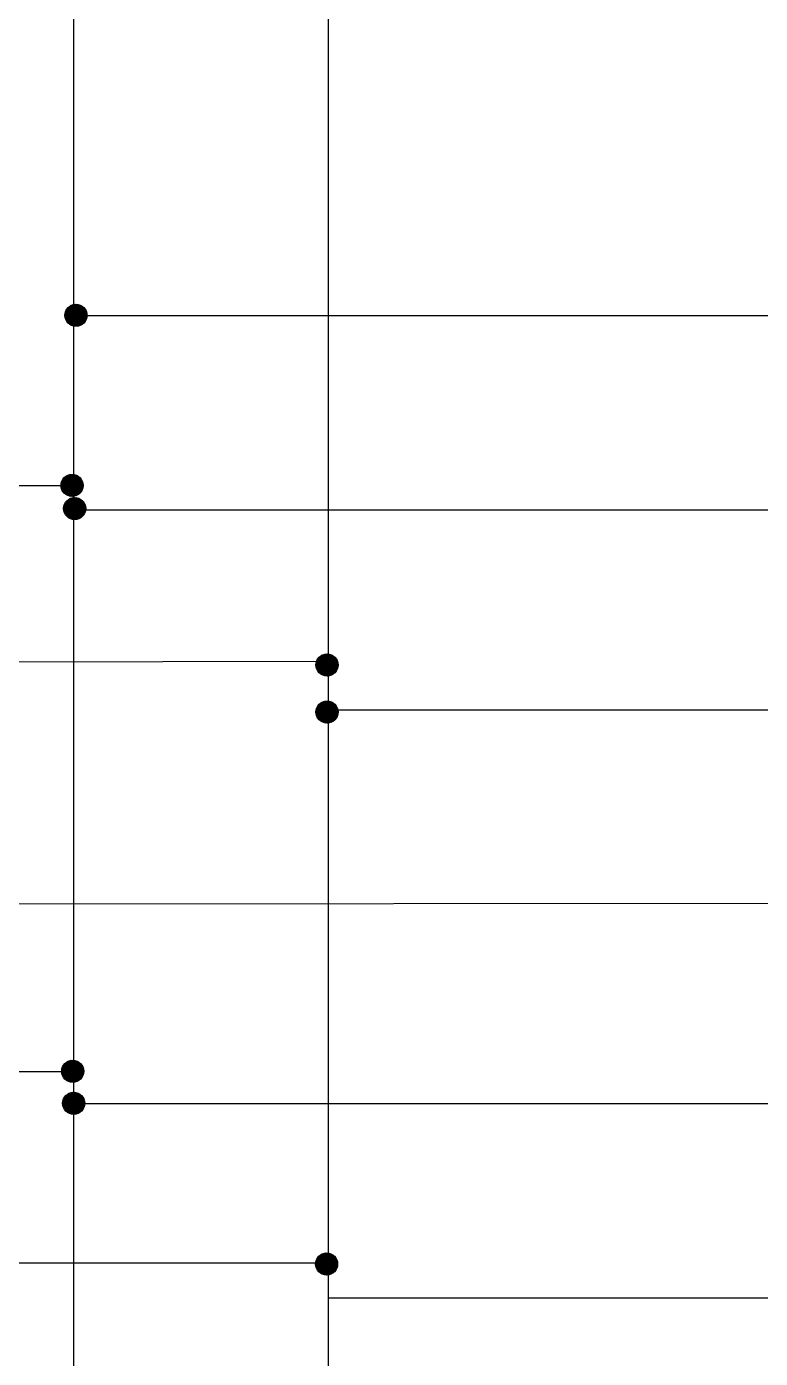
# Model space of a CAD drawing. Extents: x -4780 to 4154, y -1673 to 3208.
# Drawn here: x 2963.8 to 3093.6, y 2450.5 to 2685.9 of the extents above; entities that cross this region are included whole.
import ezdxf

# ---------------------------------------------------------------- set-up
doc = ezdxf.new("R2010")
doc.units = 0
doc.header["$MEASUREMENT"] = 0

msp = doc.modelspace()

# ---------------------------------------------------------------- hatches: boundary and pattern name
h = msp.add_hatch()
h.set_pattern_fill('ANSI31', color=256)
h.set_pattern_definition([(45, (-33.54585, 2582.00301), (-0.0883883476, 0.0883883476), [])])
h.paths.add_polyline_path([(2970.58, 2634.899, 1), (2974.487, 2634.899, 1)])
h = msp.add_hatch()
h.set_pattern_fill('ANSI31', color=256)
h.set_pattern_definition([(45, (-34.2173, 2551.92093), (-0.0883883476, 0.0883883476), [])])
h.paths.add_polyline_path([(2969.909, 2604.817, 1), (2973.816, 2604.817, 1)])
h = msp.add_hatch()
h.set_pattern_fill('ANSI31', color=256)
h.set_pattern_definition([(45, (-33.76393, 2547.8481), (-0.0883883476, 0.0883883476), [])])
h.paths.add_polyline_path([(2970.362, 2600.744, 1), (2974.269, 2600.744, 1)])
h = msp.add_hatch()
h.set_pattern_fill('ANSI31', color=256)
h.set_pattern_definition([(45, (10.8702, 2520.19745), (-0.0883883476, 0.0883883476), [])])
h.paths.add_polyline_path([(3014.996, 2573.093, 1), (3018.903, 2573.093, 1)])
h = msp.add_hatch()
h.set_pattern_fill('ANSI31', color=256)
h.set_pattern_definition([(45, (10.8702, 2511.86348), (-0.0883883476, 0.0883883476), [])])
h.paths.add_polyline_path([(3014.996, 2564.759, 1), (3018.903, 2564.759, 1)])
h = msp.add_hatch()
h.set_pattern_fill('ANSI31', color=256)
h.set_pattern_definition([(45, (-34.10252, 2448.39314), (-0.0883883476, 0.0883883476), [])])
h.paths.add_polyline_path([(2970.024, 2501.289, 1), (2973.931, 2501.289, 1)])
h = msp.add_hatch()
h.set_pattern_fill('ANSI31', color=256)
h.set_pattern_definition([(45, (-33.93036, 2442.73464), (-0.0883883476, 0.0883883476), [])])
h.paths.add_polyline_path([(2970.196, 2495.63, 1), (2974.103, 2495.63, 1)])
h = msp.add_hatch()
h.set_pattern_fill('ANSI31', color=256)
h.set_pattern_definition([(45, (10.7956, 2414.32068), (-0.0883883476, 0.0883883476), [])])
h.paths.add_polyline_path([(3014.922, 2467.216, 1), (3018.829, 2467.216, 1)])

# ---------------------------------------------------------------- linework, layer by layer
for p, q in [((2972.124, 2731.507), (2972.124, 1906.267)), ((3017.124, 2731.507), (3017.124, 1905.689)), ((3106.794, 2634.784), (2972.124, 2634.784)), ((2835.861, 2604.813), (2972.124, 2604.813)), ((3106.794, 2600.442), (2972.124, 2600.442)), ((2835.861, 2573.535), (3017.124, 2573.735)), ((3107.331, 2565.104), (3017.124, 2565.104)), ((3107.68, 2530.971), (2927.124, 2530.762)), ((2835.745, 2501.233), (2972.124, 2501.233)), ((3106.507, 2495.548), (2972.124, 2495.548)), ((2834.762, 2467.403), (3017.124, 2467.403)), ((3106.507, 2461.205), (3017.124, 2461.205))]:
    msp.add_line(p, q)
for centre in [(2972.534, 2634.899), (2971.862, 2604.817), (2972.316, 2600.744), (3016.95, 2573.093), (3016.95, 2564.759), (2971.977, 2501.289), (2972.149, 2495.63), (3016.875, 2467.216)]:
    msp.add_circle(centre, 1.954)

doc.saveas('drawing.dxf')
